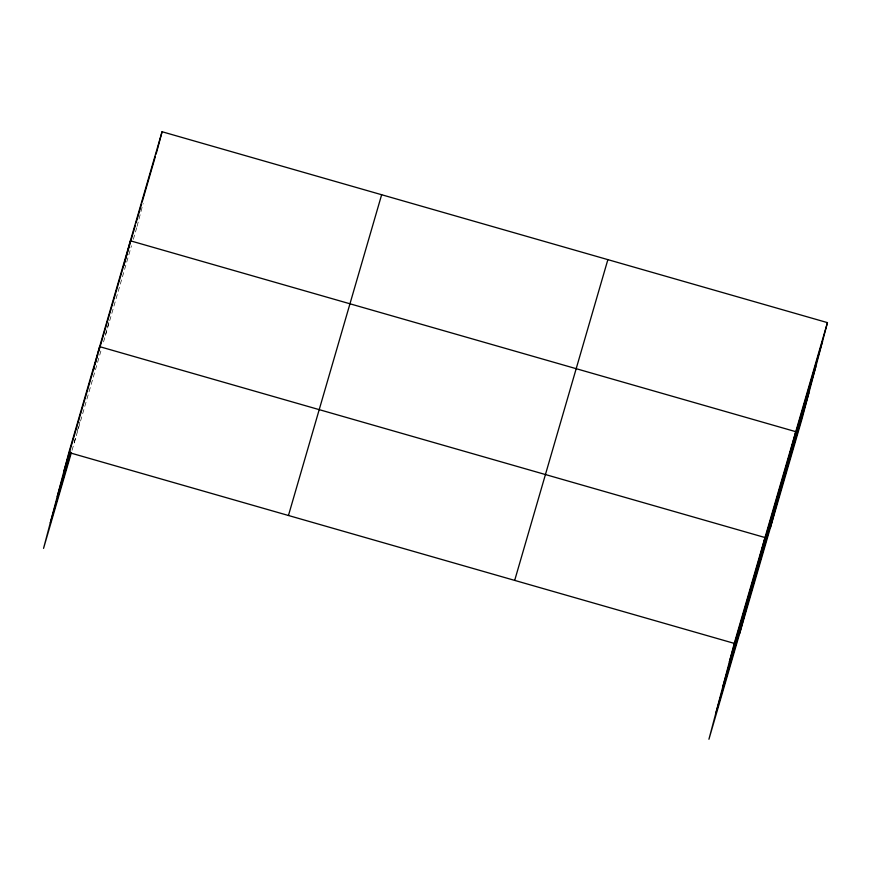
<?xml version="1.0" encoding="UTF-8"?>
<svg xmlns="http://www.w3.org/2000/svg" width="871" height="871" viewBox="0 0 871 871"><rect width="100%" height="100%" fill="white"/><g stroke="black" fill="none" stroke-linecap="round" stroke-linejoin="round"><path stroke-width="0.65" stroke-dasharray="4.36 3.27" d="M74.307 442.522L75.657 437.416M77.345 431.025L79.707 422.087M105.729 334.116L109.104 321.345M137.074 226.34L143.149 203.335M72.021 450.361L100.884 351.046M103.54 341.9L105.053 336.674M105.435 335.379L131.456 245.785M133.35 239.296L136.736 227.614"/><path stroke-width="1.31" d="M827.45 322.629L734.264 643.386L708.929 739.261L802.115 418.494L827.45 322.629L162.071 131.739L68.885 452.506L43.55 548.371L71.27 452.974M93.415 370.208L94.427 366.375L64.008 470.939M123.824 265.633L130.389 240.799L795.767 431.678L770.432 527.554M157.52 148.952L162.071 131.739M739.686 633.402L765.01 537.538L99.632 346.647L94.765 365.091L97.802 354.639M98.554 352.026L130.04 243.662M130.792 241.06L135.321 225.48M136.072 222.889L141.352 204.707M142.115 202.116L155.31 156.671M156.072 154.08L157.194 150.182M57.257 496.492L70.17 452.06M50.3 522.829L70.801 452.256M288.453 515.49L381.65 194.734M514.685 580.391L607.871 259.634M729.386 661.829L822.572 341.062M722.636 687.382L815.822 366.615M715.679 713.708L808.876 392.941M68.885 452.506L734.264 643.386"/></g></svg>
